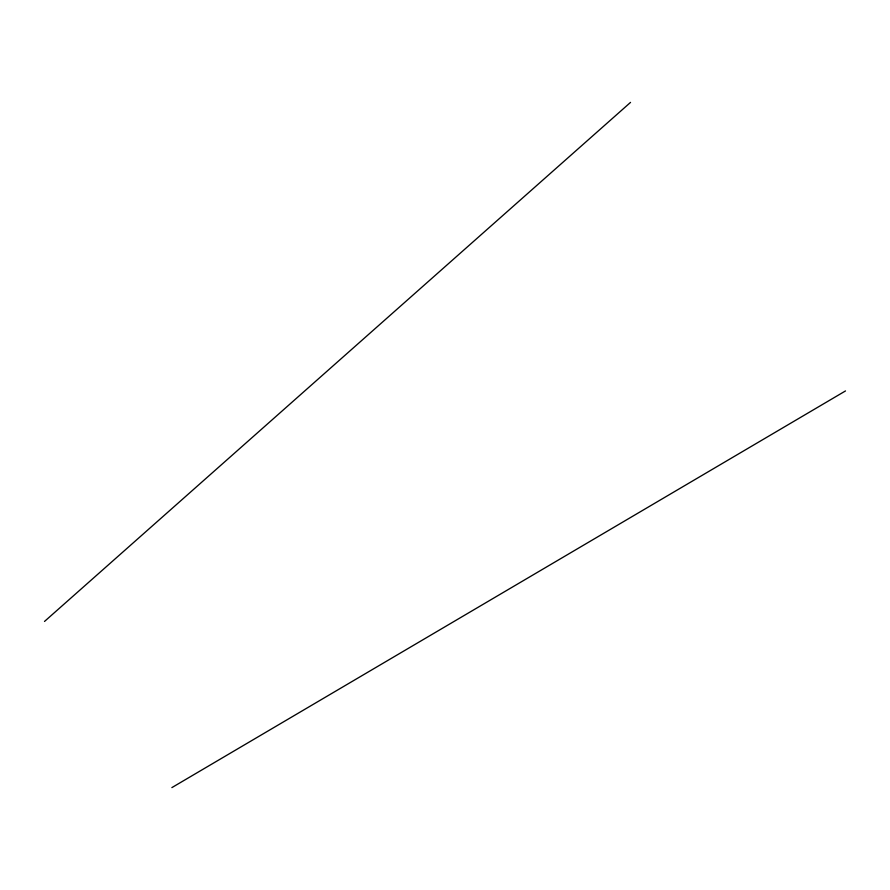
<?xml version="1.0" encoding="UTF-8"?>
<svg xmlns="http://www.w3.org/2000/svg" width="890" height="890" viewBox="0 0 890 890"><rect width="100%" height="100%" fill="white"/><g stroke="black" fill="none" stroke-linecap="round" stroke-linejoin="round"><path stroke-width="1.33" d="M44.5 621.442L630.532 102.395M171.87 787.606L845.5 390.933"/></g></svg>
